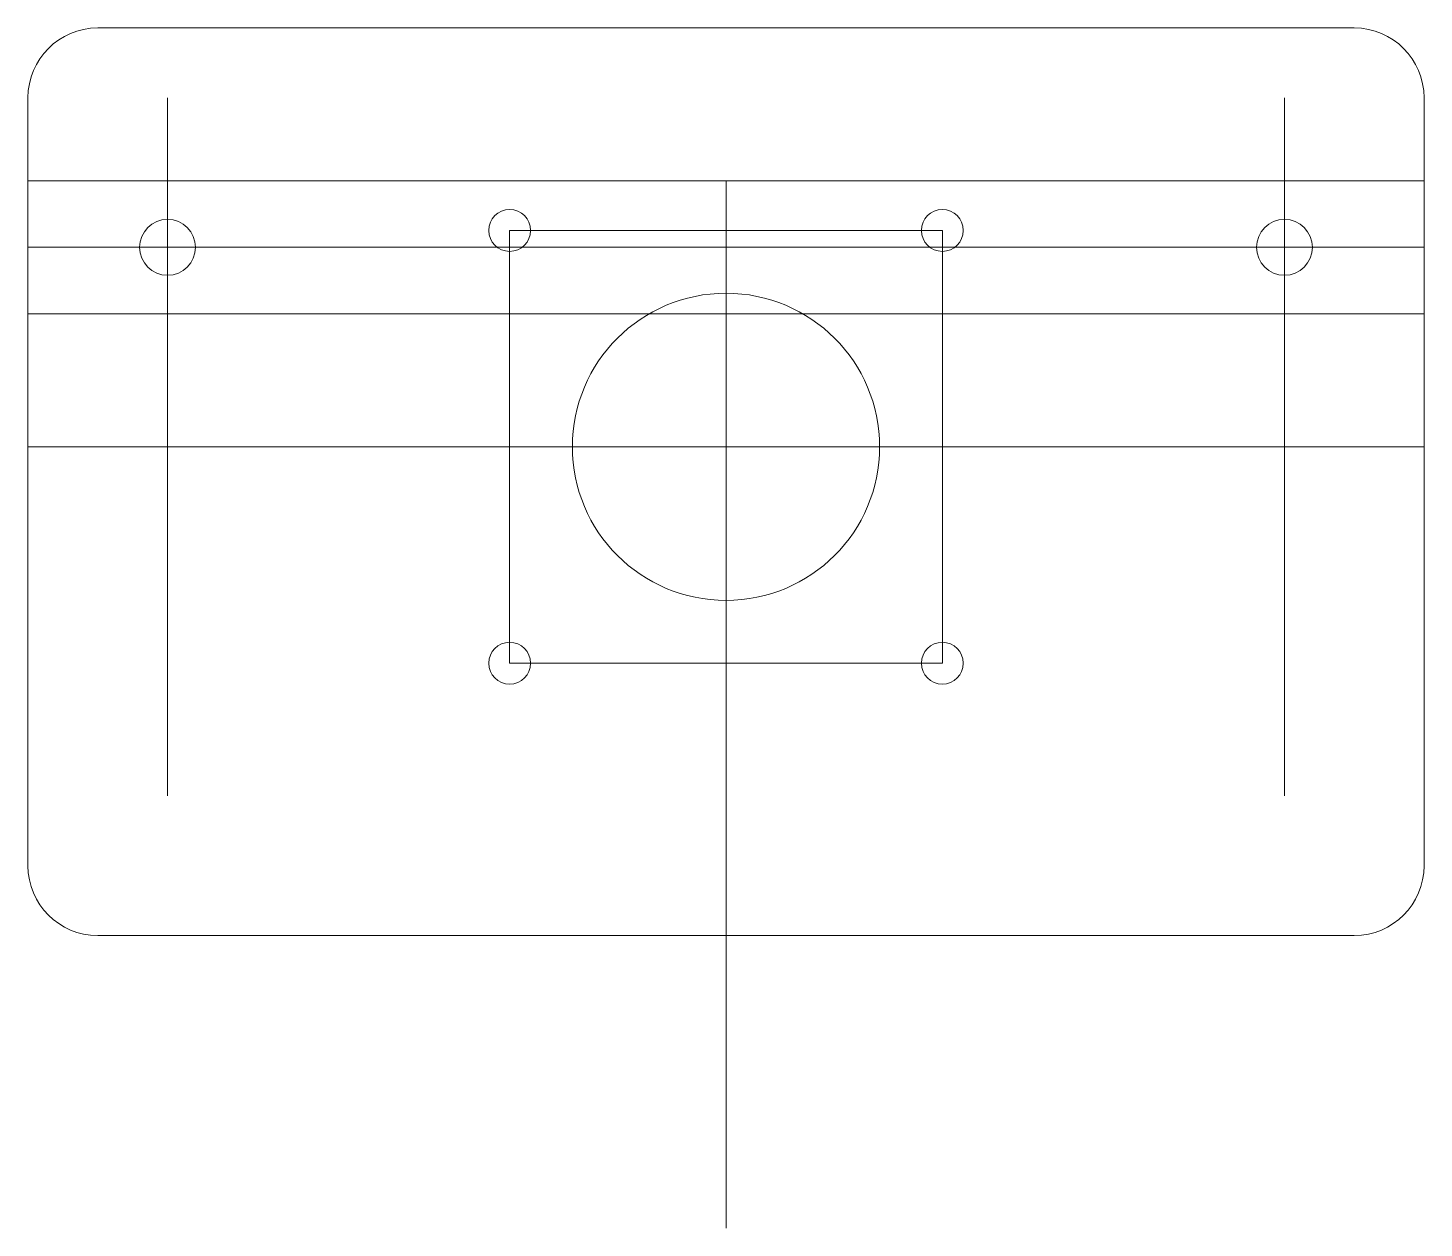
# Model space of a CAD drawing. Header units: millimetres. Extents: x 150 to 250, y 35 to 121.
import ezdxf

# ---------------------------------------------------------------- set-up
doc = ezdxf.new("R2010")
doc.units = ezdxf.units.MM
for name, color, linetype, lineweight in [('Drawings', 7, 'CONTINUOUS', 0), ('Vertical Base', 3, 'CONTINUOUS', 0), ('Z Motor Mount', 1, 'CONTINUOUS', 0)]:
    doc.layers.add(name, color=color, linetype=linetype, lineweight=lineweight)

msp = doc.modelspace()

# ---------------------------------------------------------------- linework, layer by layer
at = {"layer": 'Drawings'}
for p, q in [((160, 115.95), (160, 65.95)), ((240, 115.95), (240, 65.95)), ((200, 110), (200, 35)), ((184.505, 106.445), (184.505, 75.455)), ((184.505, 106.445), (215.495, 106.445)), ((215.495, 106.445), (215.495, 75.455)), ((150, 90.95), (250, 90.95)), ((193.65, 90.95), (206.35, 90.95)), ((184.505, 75.455), (215.495, 75.455))]:
    msp.add_line(p, q, dxfattribs=at)
at = {"layer": 'Vertical Base'}
for p, q in [((250, 110), (150, 110)), ((250, 105.2375), (150, 105.2375)), ((250, 100.475), (150, 100.475))]:
    msp.add_line(p, q, dxfattribs=at)
at = {"layer": 'Z Motor Mount'}
for p, q in [((155, 120.95), (245, 120.95)), ((150, 115.95), (150, 60.95)), ((250, 115.95), (250, 60.95)), ((155, 55.95), (245, 55.95))]:
    msp.add_line(p, q, dxfattribs=at)
for centre, radius in [((160, 105.2375), 2), ((184.505, 106.445), 1.5), ((215.495, 106.445), 1.5), ((240, 105.2375), 2), ((200, 90.95), 11), ((184.505, 75.455), 1.5), ((215.495, 75.455), 1.5)]:
    msp.add_circle(centre, radius, dxfattribs=at)
for centre, start, end in [((155, 115.95), 90, 180), ((245, 115.95), 0, 90), ((155, 60.95), 180, 270), ((245, 60.95), 270, 0)]:
    msp.add_arc(centre, 5, start, end, dxfattribs=at)

doc.saveas('drawing.dxf')
